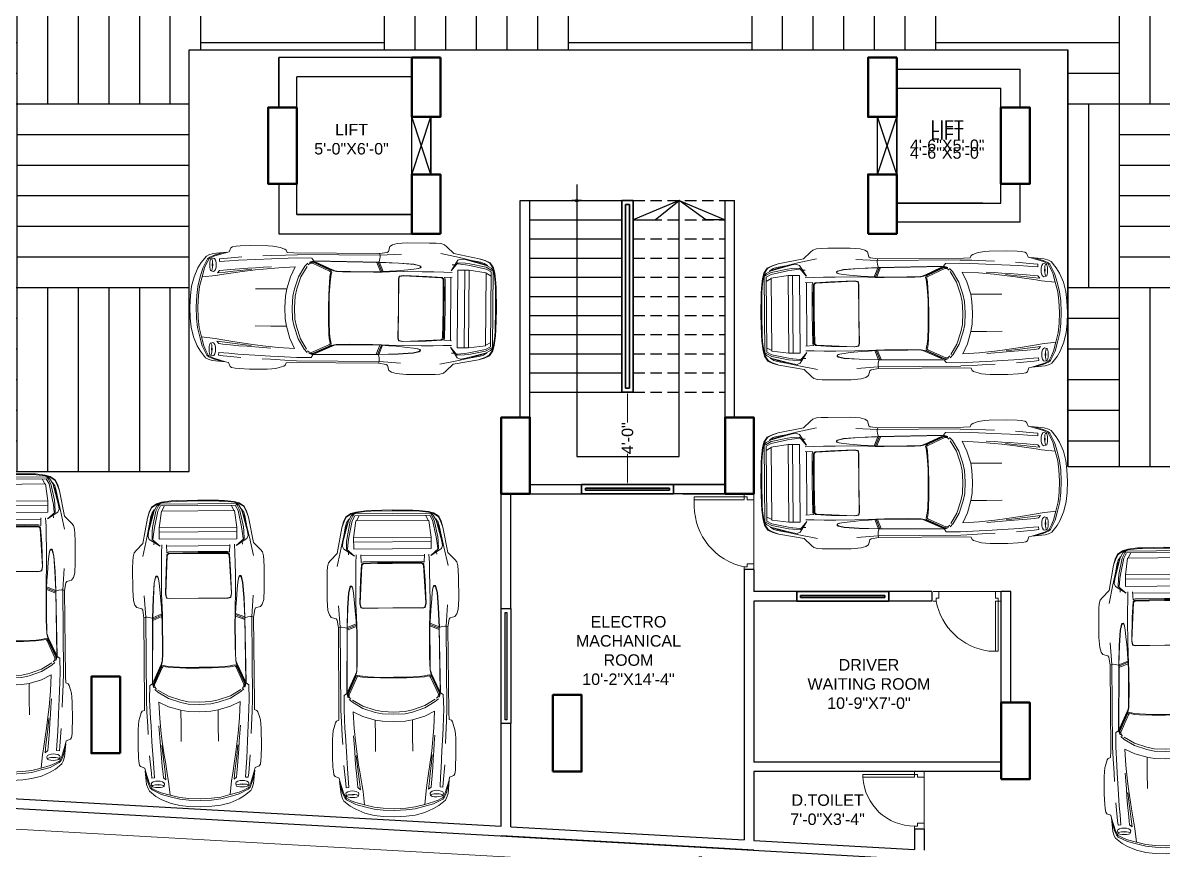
# Model space of a CAD drawing. Header units: inches. Extents: x -3571 to 5466, y -4496 to 5188.
# Drawn here: x 3943 to 4539, y 297 to 729 of the extents above; entities that cross this region are included whole.
import ezdxf

# ---------------------------------------------------------------- set-up
doc = ezdxf.new("R2010")
doc.units = ezdxf.units.IN
doc.header["$MEASUREMENT"] = 0
doc.linetypes.add('DASHED', pattern=[0.75, 0.5, -0.25])
for name, color, linetype, lineweight in [('COLUMN', 1, 'Continuous', 50), ('DOOR', 13, 'Continuous', 20), ('high income', 202, 'Continuous', 5), ('P.Text', 6, 'Continuous', 5), ('wall', 250, 'Continuous', 30), ('WALL (I)', 7, 'Continuous', 30), ('WALL 0.30', 3, 'Continuous', 30), ('WIN', 132, 'Continuous', 9)]:
    doc.layers.add(name, color=color, linetype=linetype, lineweight=lineweight)
doc.styles.add('1-2', font='arial.ttf')
doc.styles.add('a', font='times.ttf', dxfattribs={"height": 1})
doc.styles.add('arial narrow', font='ARIALN.TTF')
doc.styles.add('DIM', font='arial.ttf', dxfattribs={"width": 0.9, "height": 7})
doc.dimstyles.new('STANDARD$0', dxfattribs={"dimscale": 0, "dimtxt": 10, "dimasz": 8, "dimexe": 6, "dimexo": 8, "dimgap": 3, "dimtad": 1, "dimdec": 0, "dimzin": 3, "dimdsep": 46, "dimlunit": 4, "dimtxsty": 'DIM', "dimblk": 'DOTSMALL', "dimcen": 0, "dimclrd": 6, "dimclre": 6, "dimclrt": 256, "dimadec": 0, "dimazin": 0, "dimtfac": 1, "dimtdec": 0, "dimtofl": 0, "dimtmove": 2, "dimatfit": 0, "dimldrblk": 'DOTSMALL', "dimfxl": 1, "dimtolj": 1, "dimtzin": 0, "dimarcsym": 0})

# ---------------------------------------------------------------- blocks, each defined once
blk = doc.blocks.new('*D10')
at = {"layer": 'Defpoints', "color": 0, "ltscale": 2}
for p in [(3568.07, 339.54), (3567.45, 328.66), (5068.62, 254.55)]:
    blk.add_point(p, dxfattribs=at)
at = {"layer": 'wall', "color": 7, "lineweight": 15, "ltscale": 2}
for p, q in [((3568.07, 339.54), (3567.45, 328.66)), ((3568.45, 328.6), (4292.97, 287.57)), ((5067.01, 243.74), (4342.49, 284.77)), ((5068.62, 254.55), (5068.01, 243.68))]:
    blk.add_line(p, q, dxfattribs=at)
at = {"layer": 'wall', "color": 7, "ltscale": 2}
for points in [[(3568.46, 328.77), (3568.44, 328.44), (3567.45, 328.66)], [(5067.02, 243.9), (5067, 243.57), (5068.01, 243.68)]]:
    blk.add_solid(points, dxfattribs=at)
at = {"layer": 'wall', "color": 7, "lineweight": 25, "ltscale": 2, "insert": (4317.73, 286.17), "char_height": 12, "attachment_point": 5, "rotation": 356.75857, "style": '1-2'}
blk.add_mtext('\\A1;125\'-3"', dxfattribs=at)
blk = doc.blocks.new('car-01')
at = {"layer": 'high income', "linetype": 'ByBlock'}
for p, q in [((-22.7, 146.69), (-23.85, 144.26)), ((-23.6, 144.44), (-22.48, 146.53)), ((-20.24, 148.32), (-22.7, 146.69)), ((-22.48, 146.53), (-20.24, 147.98)), ((-22.42, 143.8), (-21.36, 145.35)), ((-21.42, 144.8), (-20.08, 147.24)), ((-21.36, 145.35), (-21, 145.56)), ((-20.53, 144.69), (-19.19, 147.24)), ((-17.72, 149.01), (-20.24, 148.32)), ((-20.24, 147.98), (-17.72, 148.67)), ((-20.08, 147.24), (-19.08, 148.13)), ((-18.3, 147.24), (-19.64, 144.69)), ((-19.19, 147.24), (-18.64, 148.13)), ((-19.08, 148.13), (19.08, 148.13)), ((18.3, 147.24), (-18.3, 147.24)), ((-13, 149.59), (-17.72, 149.01)), ((-17.72, 148.67), (-13.34, 149.22)), ((-16.24, 147.24), (-17.58, 144.8)), ((-13.34, 149.22), (-10.43, 149.34)), ((-10.1, 149.71), (-13, 149.59)), ((-10.43, 149.34), (0, 149.47)), ((-0.02, 149.91), (-10.1, 149.71)), ((10.43, 149.34), (0, 149.47)), ((0.02, 149.91), (10.1, 149.71)), ((10.1, 149.71), (13, 149.59)), ((13.34, 149.22), (10.43, 149.34)), ((13, 149.59), (17.72, 149.01)), ((17.72, 148.67), (13.34, 149.22)), ((16.24, 147.24), (17.58, 144.8)), ((17.72, 149.01), (20.24, 148.32)), ((20.24, 147.98), (17.72, 148.67)), ((18.3, 147.24), (19.64, 144.69)), ((19.19, 147.24), (18.64, 148.13)), ((20.08, 147.24), (19.08, 148.13)), ((20.53, 144.69), (19.19, 147.24)), ((21.42, 144.8), (20.08, 147.24)), ((20.24, 148.32), (22.7, 146.69)), ((22.48, 146.53), (20.24, 147.98)), ((21.36, 145.35), (21, 145.56)), ((22.42, 143.8), (21.36, 145.35)), ((23.6, 144.44), (22.48, 146.53)), ((22.7, 146.69), (23.85, 144.26)), ((-27.04, 128.94), (-24.68, 141.34)), ((-24.68, 141.34), (-23.6, 144.44)), ((-23.85, 144.26), (-24.68, 141.34)), ((-24.19, 134.45), (-21.42, 144.8)), ((-23.79, 137.53), (-22.97, 142.12)), ((-23.26, 138.45), (-22.51, 142.12)), ((-22.97, 142.12), (-22.42, 143.8)), ((-22.51, 142.12), (-21.82, 143.8)), ((-22.19, 136.67), (-20.53, 144.69)), ((-21.82, 143.8), (-21.59, 144.15)), ((-19.64, 144.69), (-21.3, 136.67)), ((-17.84, 144.69), (-18.96, 136.45)), ((17.84, 144.69), (-17.84, 144.69)), ((17.84, 144.69), (18.96, 136.45)), ((19.64, 144.69), (21.3, 136.67)), ((22.19, 136.67), (20.53, 144.69)), ((24.19, 134.45), (21.42, 144.8)), ((21.82, 143.8), (21.59, 144.15)), ((22.51, 142.12), (21.82, 143.8)), ((22.97, 142.12), (22.42, 143.8)), ((23.26, 138.45), (22.51, 142.12)), ((23.79, 137.53), (22.97, 142.12)), ((24.68, 141.34), (23.6, 144.44)), ((23.85, 144.26), (24.68, 141.34)), ((27.04, 128.94), (24.68, 141.34)), ((-25.11, 131.63), (-23.79, 137.53)), ((-24.42, 132.33), (-24.19, 134.45)), ((-23.65, 138.13), (-23.26, 138.45)), ((-22.53, 130.89), (-22.42, 134.56)), ((-22.42, 134.56), (-22.19, 136.67)), ((-21.64, 134.56), (-22.08, 130.89)), ((-21.3, 136.67), (-21.64, 134.56)), ((18.96, 134.33), (-19.07, 134.33)), ((-18.96, 136.45), (-18.96, 130.89)), ((18.96, 136.45), (-18.96, 136.45)), ((18.96, 136.45), (18.96, 130.89)), ((21.3, 136.67), (21.64, 134.56)), ((21.64, 134.56), (22.08, 130.89)), ((22.42, 134.56), (22.19, 136.67)), ((22.53, 130.89), (22.42, 134.56)), ((23.65, 138.13), (23.26, 138.45)), ((25.11, 131.63), (23.79, 137.53)), ((24.42, 132.33), (24.19, 134.45)), ((-30.39, 125.45), (-27.04, 128.94)), ((-27.06, 122.54), (-25.11, 131.63)), ((-23.86, 130.89), (-24.42, 132.33)), ((-18.64, 127.56), (-23.86, 130.89)), ((-22.08, 130.89), (-22.53, 130.89)), ((-22.53, 130.89), (-18.65, 127.56)), ((-21.62, 128.15), (-21.56, 129.46)), ((-18.96, 130.89), (18.96, 130.89)), ((18.64, 127.56), (23.86, 130.89)), ((22.53, 130.89), (18.65, 127.56)), ((21.62, 128.15), (21.56, 129.46)), ((22.08, 130.89), (22.53, 130.89)), ((23.86, 130.89), (24.42, 132.33)), ((27.06, 122.54), (25.11, 131.63)), ((30.39, 125.45), (27.04, 128.94)), ((-31.89, 122.44), (-31.35, 124.33)), ((-31.35, 124.33), (-30.39, 125.45)), ((-18.02, 119.1), (-17.96, 123.99)), ((-17.96, 123.99), (-17.78, 128.15)), ((-15.11, 122.9), (-16.04, 104.35)), ((-15.77, 115.69), (-15.3, 123.28)), ((-15.35, 124.33), (-15.54, 128.14)), ((15.54, 127.56), (-15.44, 127.56)), ((-14.31, 124.71), (-15.35, 124.33)), ((-15.3, 123.28), (-14.92, 123.76)), ((-14.8, 123.38), (-15.11, 122.9)), ((-14.92, 123.76), (-14.31, 124.11)), ((-14.2, 123.73), (-14.8, 123.38)), ((0, 124.79), (-14.31, 124.71)), ((-14.31, 124.11), (-7.45, 124.24)), ((-7.35, 123.81), (-14.2, 123.73)), ((-7.45, 124.24), (0, 124.24)), ((0, 123.81), (-7.35, 123.81)), ((0, 124.79), (14.31, 124.71)), ((7.45, 124.24), (0, 124.24)), ((0, 123.81), (7.35, 123.81)), ((7.35, 123.81), (14.2, 123.73)), ((14.31, 124.11), (7.45, 124.24)), ((14.2, 123.73), (14.8, 123.38)), ((14.31, 124.71), (15.35, 124.33)), ((14.92, 123.76), (14.31, 124.11)), ((14.8, 123.38), (15.11, 122.9)), ((15.3, 123.28), (14.92, 123.76)), ((15.11, 122.9), (16.04, 104.35)), ((15.77, 115.69), (15.3, 123.28)), ((15.35, 124.33), (15.54, 128.14)), ((17.96, 123.99), (17.78, 128.15)), ((18.02, 119.1), (17.96, 123.99)), ((31.35, 124.33), (30.39, 125.45)), ((31.89, 122.44), (31.35, 124.33)), ((-32.13, 116.88), (-32.02, 120.21)), ((-32.02, 120.21), (-31.89, 122.44)), ((-18.09, 113.43), (-18.02, 119.1)), ((18.09, 113.43), (18.02, 119.1)), ((32.02, 120.21), (31.89, 122.44)), ((32.13, 116.88), (32.02, 120.21)), ((-32.13, 106.09), (-32.13, 116.88)), ((-21.01, 112.37), (-21.73, 109.42)), ((-20.9, 112.22), (-21.61, 109.44)), ((-20.67, 112.83), (-21.01, 112.37)), ((-20.56, 112.62), (-20.9, 112.22)), ((-20.21, 112.88), (-20.67, 112.83)), ((-20.19, 112.63), (-20.56, 112.62)), ((-19.9, 112.57), (-20.21, 112.88)), ((-19.9, 112.4), (-20.19, 112.63)), ((-19.56, 111.61), (-19.9, 112.57)), ((-19.56, 111.45), (-19.9, 112.4)), ((-19.24, 109.45), (-19.56, 111.61)), ((-18.1, 104.2), (-18.09, 113.43)), ((-16.15, 104.18), (-15.77, 115.69)), ((16.15, 104.18), (15.77, 115.69)), ((18.1, 104.2), (18.09, 113.43)), ((19.24, 109.45), (19.56, 111.61)), ((19.56, 111.61), (19.9, 112.57)), ((19.56, 111.45), (19.9, 112.4)), ((19.9, 112.57), (20.21, 112.88)), ((19.9, 112.4), (20.19, 112.63)), ((20.19, 112.63), (20.56, 112.62)), ((20.21, 112.88), (20.67, 112.83)), ((20.56, 112.62), (20.9, 112.22)), ((20.67, 112.83), (21.01, 112.37)), ((20.9, 112.22), (21.61, 109.44)), ((21.01, 112.37), (21.73, 109.42)), ((32.13, 106.09), (32.13, 116.88)), ((-31.81, 101.09), (-32.13, 106.09)), ((-21.73, 109.42), (-22.22, 102.09)), ((-21.61, 109.44), (-22.11, 102.09)), ((-19.24, 109.45), (-19.56, 111.45)), ((-18.93, 106.4), (-19.24, 109.45)), ((-18.45, 100.97), (-18.93, 106.4)), ((18.45, 100.97), (18.93, 106.4)), ((18.93, 106.4), (19.24, 109.45)), ((19.24, 109.45), (19.56, 111.45)), ((21.61, 109.44), (22.11, 102.09)), ((21.73, 109.42), (22.22, 102.09)), ((31.81, 101.09), (32.13, 106.09)), ((-31.13, 98.87), (-31.81, 101.09)), ((-25.94, 92.86), (-26.63, 103.31)), ((-22.22, 102.09), (-22.57, 92.41)), ((-22.11, 102.09), (-22.47, 92.41)), ((-18.21, 97.53), (-18.45, 100.97)), ((-17.88, 97.53), (-18.1, 104.2)), ((-15.74, 102.2), (-16.15, 104.18)), ((-16.04, 104.35), (-15.63, 102.35)), ((-14.46, 101.88), (-15.74, 102.2)), ((-15.63, 102.35), (-14.35, 102.02)), ((0.02, 102.06), (-14.46, 101.88)), ((-14.35, 102.02), (-0.02, 102.06)), ((-0.02, 102.06), (14.46, 101.88)), ((14.35, 102.02), (0.02, 102.06)), ((15.63, 102.35), (14.35, 102.02)), ((14.46, 101.88), (15.74, 102.2)), ((16.04, 104.35), (15.63, 102.35)), ((15.74, 102.2), (16.15, 104.18)), ((17.88, 97.53), (18.1, 104.2)), ((18.21, 97.53), (18.45, 100.97)), ((22.11, 102.09), (22.47, 92.41)), ((22.22, 102.09), (22.57, 92.41)), ((25.94, 92.86), (26.63, 103.31)), ((31.13, 98.87), (31.81, 101.09)), ((-30.24, 97.62), (-31.13, 98.87)), ((-27.86, 96.96), (-30.24, 97.62)), ((-27.38, 96.3), (-27.86, 96.96)), ((-26.78, 92.52), (-27.38, 96.3)), ((-17.99, 93.8), (-18.21, 97.53)), ((-17.76, 93.84), (-17.88, 97.53)), ((17.76, 93.84), (17.88, 97.53)), ((17.99, 93.8), (18.21, 97.53)), ((26.78, 92.52), (27.38, 96.3)), ((27.38, 96.3), (27.86, 96.96)), ((27.86, 96.96), (30.24, 97.62)), ((30.24, 97.62), (31.13, 98.87)), ((-26.84, 50.6), (-26.78, 92.52)), ((-25.94, 92.86), (-26.78, 92.52)), ((-25.28, 92.86), (-25.94, 92.86)), ((-25.91, 52.38), (-25.94, 92.86)), ((-24.03, 92.75), (-25.28, 92.86)), ((-22.9, 92.41), (-24.03, 92.75)), ((-22.57, 92.41), (-22.9, 92.41)), ((-22.9, 60.39), (-22.56, 92.41)), ((-22.45, 92.41), (-22.79, 60.88)), ((-22.56, 92.41), (-22.45, 92.41)), ((-18.02, 94.41), (-22.47, 92.61)), ((-17.99, 93.8), (-22.47, 91.95)), ((-22.47, 91.31), (-17.98, 93.12)), ((-17.86, 89.57), (-17.99, 93.8)), ((-17.89, 78.4), (-17.86, 89.57)), ((-17.69, 89.6), (-17.76, 93.84)), ((-17.68, 78.4), (-17.69, 89.6)), ((17.68, 78.4), (17.69, 89.6)), ((17.69, 89.6), (17.76, 93.84)), ((17.86, 89.57), (17.99, 93.8)), ((17.89, 78.4), (17.86, 89.57)), ((22.47, 91.31), (17.98, 93.12)), ((17.99, 93.8), (22.47, 91.95)), ((18.02, 94.41), (22.47, 92.61)), ((22.56, 92.41), (22.45, 92.41)), ((22.45, 92.41), (22.79, 60.88)), ((22.9, 60.39), (22.56, 92.41)), ((22.57, 92.41), (22.9, 92.41)), ((22.9, 92.41), (24.03, 92.75)), ((24.03, 92.75), (25.28, 92.86)), ((25.28, 92.86), (25.94, 92.86)), ((25.91, 52.38), (25.94, 92.86)), ((25.94, 92.86), (26.78, 92.52)), ((26.84, 50.6), (26.78, 92.52)), ((-17.89, 74.57), (-17.89, 78.4)), ((-17.74, 74.57), (-17.68, 78.4)), ((17.74, 74.57), (17.68, 78.4)), ((17.89, 74.57), (17.89, 78.4)), ((-17.98, 71.7), (-17.89, 74.57)), ((-17.88, 71.66), (-17.74, 74.57)), ((17.88, 71.66), (17.74, 74.57)), ((17.98, 71.7), (17.89, 74.57)), ((-22.4, 60.65), (-18.59, 68.93)), ((-18.59, 69.7), (-22.39, 61.42)), ((-18.47, 68.55), (-22.3, 60.17)), ((-21.82, 59.76), (-18.02, 68.09)), ((-18.18, 70.87), (-18.59, 69.7)), ((-18.59, 68.93), (-18.39, 69.49)), ((-18.22, 69.04), (-18.47, 68.55)), ((-18.39, 69.49), (-18.18, 70.1)), ((-17.56, 69.26), (-18.22, 69.04)), ((-17.96, 71.7), (-18.18, 70.87)), ((-18.18, 70.1), (-17.88, 71.66)), ((-18.02, 68.09), (-17.72, 68.6)), ((-17.72, 68.6), (-17.32, 68.79)), ((-16.53, 69.06), (-17.56, 69.26)), ((-17.32, 68.79), (-16.4, 68.53)), ((-15.14, 68.78), (-16.53, 69.06)), ((-16.4, 68.53), (-15.14, 68.33)), ((-12.66, 68.49), (-15.14, 68.78)), ((-15.14, 68.33), (-12.58, 68.15)), ((-12.66, 68.49), (-6.44, 68.16)), ((-12.58, 68.15), (-6.44, 67.89)), ((-6.44, 68.16), (0, 68.2)), ((-6.44, 67.89), (0, 67.86)), ((6.44, 68.16), (0, 68.2)), ((6.44, 67.89), (0, 67.86)), ((12.66, 68.49), (6.44, 68.16)), ((12.58, 68.15), (6.44, 67.89)), ((15.14, 68.33), (12.58, 68.15)), ((12.66, 68.49), (15.14, 68.78)), ((15.14, 68.78), (16.53, 69.06)), ((16.4, 68.53), (15.14, 68.33)), ((17.32, 68.79), (16.4, 68.53)), ((16.53, 69.06), (17.56, 69.26)), ((17.72, 68.6), (17.32, 68.79)), ((17.56, 69.26), (18.22, 69.04)), ((18.02, 68.09), (17.72, 68.6)), ((18.18, 70.1), (17.88, 71.66)), ((17.96, 71.7), (18.18, 70.87)), ((21.82, 59.76), (18.02, 68.09)), ((18.18, 70.87), (18.59, 69.7)), ((18.39, 69.49), (18.18, 70.1)), ((18.22, 69.04), (18.47, 68.55)), ((18.59, 68.93), (18.39, 69.49)), ((18.47, 68.55), (22.3, 60.17)), ((18.59, 69.7), (22.39, 61.42)), ((22.4, 60.65), (18.59, 68.93)), ((-24.36, 52.49), (-24.2, 59.5)), ((-22.91, 60.39), (-24.2, 59.5)), ((-22.99, 60.39), (-22.99, 60.39)), ((-22.25, 58.33), (-22.91, 60.39)), ((-22.68, 59.77), (-22.4, 60.65)), ((-22.3, 60.17), (-22.33, 59.21)), ((-22.33, 59.21), (-22.25, 58.33)), ((-21.74, 58.62), (-21.82, 59.76)), ((-20.24, 56.16), (-21.79, 57.5)), ((-20.96, 57.72), (-21.74, 58.62)), ((-15.14, 54.2), (-20.24, 57.24)), ((-15.14, 53.08), (-20.24, 56.16)), ((15.14, 54.2), (20.24, 57.24)), ((15.14, 53.08), (20.24, 56.16)), ((20.24, 56.16), (21.79, 57.5)), ((20.96, 57.72), (21.74, 58.62)), ((21.74, 58.62), (21.82, 59.76)), ((22.25, 58.33), (22.91, 60.39)), ((22.33, 59.21), (22.25, 58.33)), ((22.3, 60.17), (22.33, 59.21)), ((22.68, 59.77), (22.4, 60.65)), ((22.91, 60.39), (24.2, 59.5)), ((22.99, 60.39), (22.99, 60.39)), ((24.36, 52.49), (24.2, 59.5)), ((-26.95, 47.37), (-26.84, 50.6)), ((-25.89, 52.38), (-25.69, 46.61)), ((-23.97, 43.38), (-24.36, 52.49)), ((-19.47, 43.38), (-19.9, 51.42)), ((-19.9, 51.42), (-15.12, 49.08)), ((-15.14, 54.2), (-15.14, 54.2)), ((-9.13, 52.2), (-15.14, 54.2)), ((-9.13, 51.08), (-15.14, 53.08)), ((-5.56, 51.42), (-9.13, 52.2)), ((-5.56, 50.31), (-9.13, 51.08)), ((0, 51.2), (-5.56, 51.42)), ((0, 50.08), (-5.56, 50.31)), ((0, 51.2), (5.56, 51.42)), ((0, 50.08), (5.56, 50.31)), ((5.56, 51.42), (9.13, 52.2)), ((5.56, 50.31), (9.13, 51.08)), ((9.13, 52.2), (15.14, 54.2)), ((9.13, 51.08), (15.14, 53.08)), ((19.9, 51.42), (15.12, 49.08)), ((15.14, 54.2), (15.14, 54.2)), ((19.47, 43.38), (19.9, 51.42)), ((23.97, 43.38), (24.36, 52.49)), ((25.89, 52.38), (25.69, 46.61)), ((26.95, 47.37), (26.84, 50.6)), ((-29.27, 43.96), (-28.58, 46.16)), ((-28.58, 46.16), (-28.1, 46.94)), ((-28.1, 46.94), (-26.95, 47.37)), ((-25.69, 46.61), (-25.32, 39.74)), ((-15.12, 49.08), (-9.13, 47.3)), ((-9.13, 47.3), (-9.08, 39.71)), ((-9.13, 47.3), (-5.56, 46.73)), ((-5.56, 46.73), (0, 46.51)), ((5.56, 46.73), (0, 46.51)), ((9.13, 47.3), (5.56, 46.73)), ((9.13, 47.3), (9.08, 39.71)), ((15.12, 49.08), (9.13, 47.3)), ((25.69, 46.61), (25.32, 39.74)), ((28.1, 46.94), (26.95, 47.37)), ((28.58, 46.16), (28.1, 46.94)), ((29.27, 43.96), (28.58, 46.16)), ((-30.1, 38.03), (-29.96, 40.37)), ((-29.96, 40.37), (-29.72, 42.38)), ((-29.72, 42.38), (-29.27, 43.96)), ((-25.32, 39.74), (-25.14, 35.59)), ((-23.77, 39.74), (-23.97, 43.38)), ((-23.36, 32.04), (-23.77, 39.74)), ((-19.58, 35.8), (-19.9, 39.71)), ((-18.76, 35.8), (-19.47, 43.38)), ((-9.08, 39.71), (-9.08, 32.04)), ((9.08, 39.71), (9.08, 32.04)), ((18.76, 35.8), (19.47, 43.38)), ((19.58, 35.8), (19.9, 39.71)), ((23.36, 32.04), (23.77, 39.74)), ((23.77, 39.74), (23.97, 43.38)), ((25.32, 39.74), (25.14, 35.59)), ((29.72, 42.38), (29.27, 43.96)), ((29.96, 40.37), (29.72, 42.38)), ((30.1, 38.03), (29.96, 40.37)), ((-30.18, 29.47), (-30.1, 38.03)), ((-19.32, 32.04), (-19.58, 35.8)), ((-18.33, 32.04), (-18.76, 35.8)), ((18.33, 32.04), (18.76, 35.8)), ((19.32, 32.04), (19.58, 35.8)), ((30.18, 29.47), (30.1, 38.03)), ((-29.98, 24.46), (-30.18, 29.47)), ((-22.91, 23.69), (-23.36, 32.04)), ((-19.08, 28.24), (-19.32, 32.04)), ((-18.79, 24.11), (-19.08, 28.24)), ((-18.62, 30.13), (-17.99, 24.71)), ((-17.44, 25.39), (-18.33, 32.04)), ((17.44, 25.39), (18.33, 32.04)), ((18.62, 30.13), (17.99, 24.71)), ((18.79, 24.11), (19.08, 28.24)), ((19.08, 28.24), (19.32, 32.04)), ((22.91, 23.69), (23.36, 32.04)), ((29.98, 24.46), (30.18, 29.47)), ((-29.83, 22.47), (-29.98, 24.46)), ((-29.54, 20.68), (-29.83, 22.47)), ((-24.62, 25.22), (-23.8, 16.46)), ((-22.57, 19.27), (-22.91, 23.69)), ((-18.41, 19.98), (-18.79, 24.11)), ((-17.99, 24.71), (-17.55, 21.02)), ((-16.9, 22.16), (-17.44, 25.39)), ((16.9, 22.16), (17.44, 25.39)), ((17.99, 24.71), (17.55, 21.02)), ((18.41, 19.98), (18.79, 24.11)), ((22.57, 19.27), (22.91, 23.69)), ((24.62, 25.22), (23.8, 16.46)), ((29.54, 20.68), (29.83, 22.47)), ((29.83, 22.47), (29.98, 24.46)), ((-29.01, 19.91), (-29.54, 20.68)), ((-27, 19.1), (-29.01, 19.91)), ((-26.69, 17.69), (-27, 19.1)), ((-26.14, 11.23), (-26.8, 17.69)), ((-24.8, 11.51), (-26.69, 17.69)), ((-22.25, 14.43), (-22.57, 19.27)), ((-18.06, 16.38), (-18.41, 19.98)), ((-17.55, 21.02), (-17.07, 17.21)), ((-17.07, 17.21), (-16.66, 13.4)), ((-15.84, 15.3), (-16.9, 22.16)), ((15.84, 15.3), (16.9, 22.16)), ((17.07, 17.21), (16.66, 13.4)), ((17.55, 21.02), (17.07, 17.21)), ((18.06, 16.38), (18.41, 19.98)), ((22.25, 14.43), (22.57, 19.27)), ((24.8, 11.51), (26.69, 17.69)), ((26.14, 11.23), (26.8, 17.69)), ((26.69, 17.69), (27, 19.1)), ((27, 19.1), (29.01, 19.91)), ((29.01, 19.91), (29.54, 20.68)), ((-25.36, 11.74), (-26.59, 16.16)), ((-25.46, 9.13), (-26.14, 11.23)), ((-24.38, 9.53), (-25.36, 11.74)), ((-23.57, 9.24), (-24.8, 11.51)), ((-23.63, 11.95), (-23.89, 11.4)), ((-23.89, 11.4), (-23.57, 10.34)), ((-23.8, 16.46), (-23.57, 14.29)), ((-22.87, 12.39), (-23.63, 11.95)), ((-23.57, 14.29), (-22.25, 14.43)), ((-21.73, 12.71), (-22.87, 12.39)), ((-20.62, 12.8), (-21.73, 12.71)), ((-19.52, 12.71), (-20.62, 12.8)), ((-18.39, 12.39), (-19.52, 12.71)), ((-17.69, 11.95), (-18.39, 12.39)), ((-17.89, 14.4), (-18.06, 16.38)), ((-16.66, 13.4), (-17.89, 14.4)), ((-17.39, 11.4), (-17.69, 11.95)), ((-17.64, 10.34), (-17.39, 11.4)), ((-15.4, 12.55), (-15.84, 15.3)), ((-14.69, 5.9), (-15.4, 12.55)), ((14.69, 5.9), (15.4, 12.55)), ((15.4, 12.55), (15.84, 15.3)), ((16.66, 13.4), (17.89, 14.4)), ((17.39, 11.4), (17.69, 11.95)), ((17.64, 10.34), (17.39, 11.4)), ((17.69, 11.95), (18.39, 12.39)), ((17.89, 14.4), (18.06, 16.38)), ((18.39, 12.39), (19.52, 12.71)), ((19.52, 12.71), (20.62, 12.8)), ((20.62, 12.8), (21.73, 12.71)), ((21.73, 12.71), (22.87, 12.39)), ((23.57, 14.29), (22.25, 14.43)), ((22.87, 12.39), (23.63, 11.95)), ((23.8, 16.46), (23.57, 14.29)), ((23.57, 9.24), (24.8, 11.51)), ((23.89, 11.4), (23.57, 10.34)), ((23.63, 11.95), (23.89, 11.4)), ((24.38, 9.53), (25.36, 11.74)), ((25.36, 11.74), (26.59, 16.16)), ((25.46, 9.13), (26.14, 11.23)), ((-24.8, 7.9), (-25.46, 9.13)), ((-21.68, 5.35), (-24.8, 7.9)), ((-23.52, 8.48), (-24.38, 9.53)), ((-23.34, 10.63), (-23.57, 10.34)), ((-23.57, 10.34), (-23.34, 10.06)), ((-21.27, 8.01), (-23.57, 9.24)), ((-18.97, 6.21), (-23.52, 8.48)), ((-22.7, 10.86), (-23.34, 10.63)), ((-23.34, 10.06), (-22.7, 9.83)), ((-21.84, 11), (-22.7, 10.86)), ((-22.7, 9.83), (-21.71, 9.67)), ((-20.58, 11.08), (-21.84, 11)), ((-21.84, 11), (-20.58, 10.83)), ((-21.71, 9.67), (-20.58, 9.62)), ((-19.04, 7.11), (-21.27, 8.01)), ((-19.41, 11.02), (-20.58, 11.08)), ((-20.58, 10.83), (-19.41, 11.02)), ((-20.58, 9.62), (-19.42, 9.67)), ((-18.52, 10.86), (-19.42, 11.02)), ((-19.42, 9.67), (-18.45, 9.83)), ((-14.69, 5.9), (-19.04, 7.11)), ((-14.69, 5.01), (-18.97, 6.21)), ((-17.86, 10.63), (-18.52, 10.86)), ((-18.45, 9.83), (-17.82, 10.06)), ((-17.64, 10.34), (-17.86, 10.63)), ((-17.82, 10.06), (-17.64, 10.34)), ((-10.02, 4.73), (-14.69, 5.9)), ((10.02, 4.73), (14.69, 5.9)), ((14.69, 5.9), (19.04, 7.11)), ((14.69, 5.01), (18.97, 6.21)), ((17.64, 10.34), (17.86, 10.63)), ((17.82, 10.06), (17.64, 10.34)), ((18.45, 9.83), (17.82, 10.06)), ((17.86, 10.63), (18.52, 10.86)), ((19.42, 9.67), (18.45, 9.83)), ((18.52, 10.86), (19.42, 11.02)), ((18.97, 6.21), (23.52, 8.48)), ((19.04, 7.11), (21.27, 8.01)), ((19.41, 11.02), (20.58, 11.08)), ((20.58, 10.83), (19.41, 11.02)), ((20.58, 9.62), (19.42, 9.67)), ((20.58, 11.08), (21.84, 11)), ((21.84, 11), (20.58, 10.83)), ((21.71, 9.67), (20.58, 9.62)), ((21.27, 8.01), (23.57, 9.24)), ((21.68, 5.35), (24.8, 7.9)), ((22.7, 9.83), (21.71, 9.67)), ((21.84, 11), (22.7, 10.86)), ((22.7, 10.86), (23.34, 10.63)), ((23.34, 10.06), (22.7, 9.83)), ((23.34, 10.63), (23.57, 10.34)), ((23.57, 10.34), (23.34, 10.06)), ((23.52, 8.48), (24.38, 9.53)), ((24.8, 7.9), (25.46, 9.13)), ((-19.02, 3.84), (-21.68, 5.35)), ((-14.67, 1.95), (-19.02, 3.84)), ((-10.02, 3.84), (-14.69, 5.01)), ((-10.02, 0.78), (-14.67, 1.95)), ((-5.58, 4.23), (-10.02, 4.73)), ((-5.58, 3.33), (-10.02, 3.84)), ((-5.56, 0.28), (-10.02, 0.78)), ((0, 3.95), (-5.58, 4.23)), ((0, 3.06), (-5.58, 3.33)), ((0, 0), (-5.56, 0.28)), ((0, 3.95), (5.58, 4.23)), ((0, 3.06), (5.58, 3.33)), ((0, 0), (5.56, 0.28)), ((5.56, 0.28), (10.02, 0.78)), ((5.58, 4.23), (10.02, 4.73)), ((5.58, 3.33), (10.02, 3.84)), ((10.02, 3.84), (14.69, 5.01)), ((10.02, 0.78), (14.67, 1.95)), ((14.67, 1.95), (19.02, 3.84)), ((19.02, 3.84), (21.68, 5.35))]:
    blk.add_line(p, q, dxfattribs=at)
blk = doc.blocks.new('d 36')
at = {"layer": 'DOOR'}
for p, q in [((114513.84, 20341.86), (114508.84, 20341.86)), ((114512.34, 20315.79), (114512.34, 20341.86)), ((114513.84, 20315.79), (114513.84, 20341.86)), ((114479.84, 20315.79), (114481.34, 20315.79)), ((114512.34, 20315.79), (114513.84, 20315.79)), ((114515.34, 20315.79), (114513.84, 20315.79)), ((114479.84, 20310.79), (114482.84, 20310.79)), ((114481.34, 20314.29), (114482.84, 20314.29)), ((114482.84, 20310.79), (114512.34, 20310.79)), ((114513.84, 20314.29), (114512.34, 20314.29)), ((114515.34, 20310.79), (114512.34, 20310.79))]:
    blk.add_line(p, q, dxfattribs=at)
for points in [[(114481.34, 20314.29), (114481.34, 20315.79)], [(114513.84, 20314.29), (114513.84, 20315.79)], [(114482.84, 20310.79), (114482.84, 20314.29)], [(114512.34, 20310.79), (114512.34, 20314.29)]]:
    blk.add_lwpolyline(points, dxfattribs=at)
blk.add_arc((114513.35, 20309.56), 32.61, 97.94778, 168.98864, dxfattribs=at)
blk = doc.blocks.new('D2')
at = {"layer": 'DOOR', "linetype": 'ByBlock'}
for p, q in [((-5, 0), (-5, -1.5)), ((0, 0), (0, -3)), ((-3.5, -1.5), (-3.5, -3)), ((-31.96, -27), (-31.96, -28.5)), ((-5, -27), (-31.96, -27)), ((-5, -28.5), (-31.96, -28.5)), ((-5, -27), (-5, -28.5)), ((-5, -30), (-5, -28.5)), ((-3.5, -28.5), (-3.5, -27)), ((0, -30), (0, -27))]:
    blk.add_line(p, q, dxfattribs=at)
for points in [[(-3.5, -1.5), (-5, -1.5)], [(0, -3), (-3.5, -3)], [(-3.5, -28.5), (-5, -28.5)], [(0, -27), (-3.5, -27)]]:
    blk.add_lwpolyline(points, dxfattribs=at)
blk.add_arc((-5, -28.5), 27, 90, 176.81526, dxfattribs=at)
blk = doc.blocks.new('DOOOO')
at = {"layer": 'DOOR'}
blk.add_line((103921.78, 4820.01), (103945.78, 4820.01), dxfattribs=at)
at = {"layer": 'DOOR', "rotation": 270}
blk.add_blockref('D2', (103948.78, 4820.01), dxfattribs=at)
blk = doc.blocks.new('*D26')
at = {"layer": 'Defpoints', "color": 0, "ltscale": 2}
for p in [(4258.88, 535.89), (4258.88, 487.68), (4258.88, 487.68)]:
    blk.add_point(p, dxfattribs=at)
at = {"layer": 'wall', "color": 7, "lineweight": 15, "ltscale": 2}
for p, q in [((4258.88, 535.89), (4258.88, 535.89)), ((4258.88, 534.89), (4258.88, 519.97)), ((4258.88, 488.68), (4258.88, 503.6)), ((4258.88, 487.68), (4258.88, 487.68))]:
    blk.add_line(p, q, dxfattribs=at)
at = {"layer": 'wall', "color": 7, "ltscale": 2}
for points in [[(4258.71, 534.89), (4259.04, 534.89), (4258.88, 535.89)], [(4258.71, 488.68), (4259.04, 488.68), (4258.88, 487.68)]]:
    blk.add_solid(points, dxfattribs=at)
at = {"layer": 'wall', "color": 7, "lineweight": 25, "ltscale": 2, "insert": (4258.88, 511.78), "char_height": 6, "attachment_point": 5, "rotation": 90, "style": '1-2'}
blk.add_mtext('\\A1;4\'-0"', dxfattribs=at)
blk = doc.blocks.new('d40')
at = {"layer": 'DOOR'}
for p, q in [((66129.59, 28438.54), (66124.59, 28438.54)), ((66128.09, 28412.47), (66128.09, 28438.54)), ((66129.59, 28412.47), (66129.59, 28438.54)), ((66091.59, 28412.47), (66093.09, 28412.47)), ((66093.09, 28410.97), (66094.59, 28410.97)), ((66128.09, 28412.47), (66129.59, 28412.47)), ((66129.59, 28410.97), (66128.09, 28410.97)), ((66131.09, 28412.47), (66129.59, 28412.47)), ((66091.59, 28407.47), (66094.59, 28407.47)), ((66131.09, 28407.47), (66128.09, 28407.47))]:
    blk.add_line(p, q, dxfattribs=at)
for points in [[(66093.09, 28410.97), (66093.09, 28412.47)], [(66094.59, 28407.47), (66094.59, 28410.97)], [(66128.09, 28407.47), (66128.09, 28410.97)], [(66129.59, 28410.97), (66129.59, 28412.47)]]:
    blk.add_lwpolyline(points, dxfattribs=at)
blk.add_arc((66124.92, 28406.07), 32.47, 90.58736, 168.63094, dxfattribs=at)

msp = doc.modelspace()

# ---------------------------------------------------------------- hatches: boundary and pattern name
h = msp.add_hatch()
h.set_pattern_fill('AR-PARQ1', color=21, scale=8, style=0)
h.set_pattern_definition([(90, (3747.89, 494.39), (-96, 96), [96, -96]), (90, (3763.89, 494.39), (-96, 96), [96, -96]), (90, (3779.89, 494.39), (-96, 96), [96, -96]), (90, (3795.89, 494.39), (-96, 96), [96, -96]), (90, (3811.89, 494.39), (-96, 96), [96, -96]), (90, (3827.89, 494.39), (-96, 96), [96, -96]), (90, (3843.89, 494.39), (-96, 96), [96, -96]), (0, (3747.89, 590.39), (96, -96), [96, -96]), (0, (3747.89, 606.39), (96, -96), [96, -96]), (0, (3747.89, 622.39), (96, -96), [96, -96]), (0, (3747.89, 638.39), (96, -96), [96, -96]), (0, (3747.89, 654.39), (96, -96), [96, -96]), (0, (3747.89, 670.39), (96, -96), [96, -96]), (0, (3747.89, 686.39), (96, -96), [96, -96])])
h.paths.add_polyline_path([(4021.36352, 1964.96984), (4070.48421, 1964.96984), (4070.48421, 2066.96984), (4444.4341, 2066.96984), (4444.4341, 1976.9936), (4444.4341, 1964.43463), (4495.68859, 1964.43463), (4495.68859, 1788.31198), (4583.79613, 1788.31198), (4583.79613, 1995.22264), (4567.48345, 1995.22264), (4567.48345, 2031.22264), (4582.48345, 2031.22264), (4582.48345, 2010.02774), (4743.71878, 2010.02774), (4743.71878, 2016.73811), (4768.71878, 2016.73811), (4768.71878, 2149.17803), (3747.88965, 2149.17803), (3747.88965, 2016.72264), (3772.79459, 2016.72264), (3772.79459, 2001.72264), (3747.88965, 2001.71196), (3747.88965, 1707.3313), (3842.96394, 1707.33078), (3868.05239, 1692.17138), (3885.6266, 1675.96365), (3900.92081, 1655.34538), (3909.58784, 1638.21853), (3916.80922, 1615.26872), (3916.80922, 1152.78456), (3904.98839, 1114.46966), (3890.46382, 1093.16895), (3859.02412, 1068.12381), (3820.24712, 1055.91747), (3808.84704, 1055.13696), (3808.84704, 933.09185), (3820.552, 924.31534), (3826.57371, 917.74035), (3834.02777, 905.86153), (3837.51166, 896.99753), (3837.51166, 866.10184), (3768.90263, 494.39467), (4029.79988, 494.39467), (4029.79988, 714.56976), (4488.95819, 714.56976), (4488.95819, 497.05815), (4758.1998, 497.05815), (4758.1998, 830.62652), (3985.10326, 830.62652), (3985.10326, 935.08756), (4063.62238, 935.08756), (4063.62238, 1278.27228), (4080.51771, 1287.26881), (4080.51771, 1381.93125), (4479.26518, 1381.93125), (4479.26518, 1294.35898), (4523.01592, 1257.39713), (4523.01592, 1035.13761), (4617.44788, 1035.13761), (4617.44788, 1311.07232), (4744.8324, 1311.07232), (4744.8324, 1511.53656), (4085.63261, 1511.53656), (4080.51771, 1511.53656), (4080.51771, 1632.072), (4071.98421, 1692.33296), (4071.98421, 1722.33296), (4071.98421, 1802.25962), (4021.36352, 1802.25962)])

# ---------------------------------------------------------------- linework, layer by layer
at = {"color": 0, "lineweight": 25, "ltscale": 2}
for p, q in [((4029.79988, 494.39467), (4029.79988, 714.27788)), ((4030.39026, 714.56976), (4488.95819, 714.56976)), ((4488.95819, 497.05815), (4488.95819, 714.56976)), ((4202.8762, 522.67818), (4202.8762, 635.88818)), ((4202.8762, 635.88818), (4255.8762, 635.88818)), ((4207.8762, 522.67818), (4207.8762, 635.88818)), ((4207.8762, 635.88818), (4255.8762, 635.88818)), ((4234.8762, 635.88818), (4229.8762, 635.88818)), ((4309.8762, 522.67818), (4309.8762, 635.9325)), ((4309.8762, 635.9325), (4314.8762, 635.9325)), ((4314.8762, 522.67818), (4314.8762, 635.9325)), ((4207.8762, 625.88818), (4255.8762, 625.88818)), ((4207.8762, 625.88818), (4255.8762, 625.88818)), ((4207.8762, 615.88818), (4255.8762, 615.88818)), ((4207.8762, 615.88818), (4255.8762, 615.88818)), ((4207.8762, 605.88818), (4255.8762, 605.88818)), ((4207.8762, 605.88818), (4255.8762, 605.88818)), ((4207.8762, 595.88818), (4255.8762, 595.88818)), ((4207.8762, 595.88818), (4255.8762, 595.88818)), ((4207.8762, 585.88818), (4255.8762, 585.88818)), ((4207.8762, 575.88818), (4255.8762, 575.88818)), ((4207.8762, 575.88818), (4255.8762, 575.88818)), ((4207.8762, 565.88818), (4255.8762, 565.88818)), ((4207.8762, 565.88818), (4255.8762, 565.88818)), ((4207.8762, 555.88818), (4255.8762, 555.88818)), ((4207.8762, 555.88818), (4255.8762, 555.88818)), ((4207.8762, 545.88818), (4255.8762, 545.88818)), ((4207.8762, 545.88818), (4255.8762, 545.88818)), ((4207.8762, 535.88818), (4255.8762, 535.88818)), ((4207.8762, 535.88818), (4255.8762, 535.88818)), ((4488.95819, 497.05815), (4758.1998, 497.05815)), ((4207.8762, 487.67818), (4234.8762, 487.67818)), ((4207.8762, 487.67818), (4234.8762, 487.67818)), ((4234.87631, 482.67818), (4234.8763, 487.67818)), ((4282.8761, 482.67818), (4282.87611, 487.67818)), ((4282.8762, 487.67818), (4309.8762, 487.67818)), ((4282.8762, 487.67818), (4309.8762, 487.67818)), ((4309.8762, 487.67818), (4282.8762, 487.67818)), ((4192.8762, 422.78467), (4192.8762, 482.67818)), ((4197.8762, 422.78467), (4197.8762, 482.67818)), ((4207.8762, 482.67818), (4229.87632, 482.67818)), ((4207.8762, 482.67818), (4234.8762, 482.67818)), ((4309.8762, 482.67818), (4282.8762, 482.67818)), ((4287.87609, 482.67818), (4309.8762, 482.67818)), ((4287.87609, 482.67818), (4309.8762, 482.67818)), ((4319.8762, 443.17818), (4319.8762, 301.96613)), ((4324.8762, 443.17818), (4319.8762, 443.17818)), ((4324.8762, 443.17818), (4324.8762, 431.69387)), ((4347.3762, 431.69387), (4324.8762, 431.69387)), ((4417.8762, 431.69387), (4395.3762, 431.69387)), ((4417.8762, 431.69387), (4417.8762, 426.69387)), ((4454.14008, 373.69387), (4454.14008, 431.69387)), ((4459.14008, 431.69387), (4454.14008, 431.69387)), ((4459.14008, 373.69387), (4459.14008, 431.69387)), ((4324.8762, 426.69387), (4324.8762, 342.69387)), ((4347.3762, 426.69387), (4324.8762, 426.69387)), ((4417.8762, 426.69387), (4395.3762, 426.69387)), ((4192.8762, 309.15865), (4192.8762, 362.78467)), ((4197.8762, 308.87548), (4197.8762, 362.78467)), ((4454.14008, 342.69387), (4324.8762, 342.69387)), ((4324.8762, 337.69387), (4324.8762, 301.68296)), ((4454.14008, 337.69387), (4324.8762, 337.69387)), ((4192.8762, 304.15001), (4192.8762, 304.15063)), ((4324.8762, 296.69096), (4192.8762, 304.15001)), ((4408.8762, 307.69387), (4408.8762, 296.92571)), ((4413.8762, 307.69387), (4408.8762, 307.69387)), ((4413.8762, 307.69387), (4413.8762, 296.64254))]:
    msp.add_line(p, q, dxfattribs=at)
at = {"color": 1, "lineweight": 25, "ltscale": 2}
for p, q in [((4255.8762, 535.88818), (4255.8762, 635.88818)), ((4255.8762, 635.88818), (4255.8762, 535.88818)), ((4261.8762, 535.88818), (4261.8762, 635.88818)), ((4261.8762, 635.88818), (4261.8762, 535.88818))]:
    msp.add_line(p, q, dxfattribs=at)
at = {"color": 0, "linetype": 'DASHED', "ltscale": 12}
for p, q in [((4261.8762, 635.88818), (4309.8762, 635.88818)), ((4261.8762, 625.88818), (4309.8762, 625.88818)), ((4261.8762, 615.88818), (4309.8762, 615.88818)), ((4261.8762, 605.88818), (4309.8762, 605.88818)), ((4261.8762, 595.88818), (4309.8762, 595.88818)), ((4261.8762, 585.88818), (4309.8762, 585.88818)), ((4261.8762, 575.88818), (4309.8762, 575.88818)), ((4261.8762, 565.88818), (4309.8762, 565.88818)), ((4261.8762, 555.88818), (4309.8762, 555.88818)), ((4261.8762, 545.88818), (4309.8762, 545.88818)), ((4261.8762, 535.88818), (4309.8762, 535.88818))]:
    msp.add_line(p, q, dxfattribs=at)
msp.add_line((3768.90263, 494.39467), (4029.79988, 494.39467))
for points in [[(3704.01097, 2941.48792), (3700.97, 2918.12192), (3466.59919, 1292.37863), (3747.09485, 1257.19921), (3710.52841, 1100.18131), (3637.73461, 773.10204), (3587.69138, 438.00118), (3568.06792, 339.5354), (5068.62331, 254.55296), (5047.68796, 464.75662), (5012.61309, 798.72782), (4975.46796, 1095.66578), (5004.38467, 1096.39015), (5001.94859, 1120.57621), (4985.21645, 1267.89245), (4967.14398, 1408.43408), (5104.90179, 1436.10913), (5092.0468, 1671.08), (5056.24432, 2371.51259), (5050.35277, 2514.8267), (5038.01225, 2785.57105), (4249.54795, 2787.65786), (3942.61132, 3101.14631), (3728.78328, 3131.83172)], [(3502.32422, 1287.89865), (3747.09478, 1257.19983), (3710.52835, 1100.18193), (3637.73455, 773.10267), (3587.69132, 438.00181), (3568.06786, 339.53602), (5068.62324, 254.55359), (5047.6879, 464.75725), (5012.61303, 798.72845), (4975.4679, 1095.66641), (5004.38461, 1096.39078), (5001.94853, 1120.57683), (4985.21639, 1267.89307), (4967.14392, 1408.4347), (5104.90173, 1436.10976), (5092.04674, 1671.08062), (5056.24426, 2371.51322), (5050.35271, 2514.82732), (5038.01218, 2785.57168), (4249.54789, 2787.65849), (3942.61126, 3101.14694), (3728.78322, 3131.83235)], [(3768.90263, 494.39467), (4029.79988, 494.39467), (4029.79988, 714.56976), (4488.95819, 714.56976), (4488.95819, 497.05815), (4758.1998, 497.05815), (4758.1998, 830.62652), (3985.10326, 830.62652), (3985.10326, 935.08756), (4063.62238, 935.08756), (4063.62238, 1278.27228), (4080.51771, 1287.26881), (4080.51771, 1381.93125), (4479.26518, 1381.93125), (4479.26518, 1294.35898), (4523.01592, 1257.39713), (4523.01592, 1035.13761), (4617.44788, 1035.13761), (4617.44788, 1311.07232), (4744.8324, 1311.07232), (4744.8324, 1511.53656)], [(3768.90263, 494.39467), (4029.79988, 494.39467), (4029.79988, 714.56976), (4488.95819, 714.56976), (4488.95819, 497.05815), (4758.1998, 497.05815), (4758.1998, 830.62652), (3985.10326, 830.62652), (3985.10326, 935.08756), (4063.62238, 935.08756), (4063.62238, 1278.27228), (4080.51771, 1287.26881), (4080.51771, 1381.93125), (4479.26518, 1381.93125), (4479.26518, 1294.35898), (4523.01592, 1257.39713), (4523.01592, 1035.13761), (4617.44788, 1035.13761), (4617.44788, 1311.07232), (4744.8324, 1311.07232), (4744.8324, 1511.53656)], [(3727.40566, 335.5201), (4192.8762, 309.15865)], [(4197.8762, 308.87548), (4319.8762, 301.96613)], [(4324.8762, 301.68296), (4408.8762, 296.92571)]]:
    msp.add_lwpolyline(points)
at = {"color": 1, "lineweight": 25, "ltscale": 2}
for points in [[(4255.8762, 535.88818), (4261.8762, 535.88818), (4261.8762, 635.88818), (4255.8762, 635.88818)], [(4255.8762, 635.88818), (4261.8762, 635.88818), (4261.8762, 535.88818), (4255.8762, 535.88818)], [(4257.8762, 537.88818), (4259.8762, 537.88818), (4259.8762, 633.88818), (4257.8762, 633.88818)], [(4257.8762, 633.88818), (4259.8762, 633.88818), (4259.8762, 537.88818), (4257.8762, 537.88818)]]:
    msp.add_lwpolyline(points, close=True, dxfattribs=at)
at = {"color": 0, "lineweight": 25, "ltscale": 2}
msp.add_circle((4232.3762, 635.88818), 0.65487, dxfattribs=at)
at = {"layer": 'COLUMN'}
for points in [[(4161.15126, 710.56976), (4146.15126, 710.56976), (4146.15126, 679.56976), (4161.15126, 679.56976)], [(4161.15126, 710.56976), (4146.15126, 710.56976), (4146.15126, 679.56976), (4161.15126, 679.56976)], [(4399.57438, 710.56976), (4384.57438, 710.56976), (4384.57438, 679.56976), (4399.57438, 679.56976)], [(4399.57438, 710.56976), (4384.57438, 710.56976), (4384.57438, 679.56976), (4399.57438, 679.56976)], [(4399.57438, 710.56976), (4384.57438, 710.56976), (4384.57438, 679.56976), (4399.57438, 679.56976)], [(4399.57438, 710.56976), (4384.57438, 710.56976), (4384.57438, 679.56976), (4399.57438, 679.56976)], [(4086.15126, 684.56976), (4071.15126, 684.56976), (4071.15126, 644.56976), (4086.15126, 644.56976)], [(4086.15126, 684.56976), (4071.15126, 684.56976), (4071.15126, 644.56976), (4086.15126, 644.56976)], [(4454.07438, 684.56976), (4469.07438, 684.56976), (4469.07438, 644.56976), (4454.07438, 644.56976)], [(4454.07438, 684.56976), (4469.07438, 684.56976), (4469.07438, 644.56976), (4454.07438, 644.56976)], [(4161.15126, 618.56976), (4146.15126, 618.56976), (4146.15126, 649.56976), (4161.15126, 649.56976)], [(4161.15126, 618.56976), (4146.15126, 618.56976), (4146.15126, 649.56976), (4161.15126, 649.56976)], [(4384.57438, 618.56976), (4399.57438, 618.56976), (4399.57438, 649.56976), (4384.57438, 649.56976)], [(4384.57438, 618.56976), (4399.57438, 618.56976), (4399.57438, 649.56976), (4384.57438, 649.56976)], [(4207.8762, 482.67818), (4192.8762, 482.67818), (4192.8762, 522.67818), (4207.8762, 522.67818)], [(4309.8762, 482.67818), (4324.8762, 482.67818), (4324.8762, 522.67818), (4309.8762, 522.67818)], [(3993.72536, 347.272), (3978.72536, 347.272), (3978.72536, 387.272), (3993.72536, 387.272)], [(4219.87618, 337.69386), (4234.87618, 337.69386), (4234.87618, 377.69386), (4219.87618, 377.69386)], [(4454.14008, 333.69387), (4469.14008, 333.69387), (4469.14008, 373.69387), (4454.14008, 373.69387)]]:
    msp.add_lwpolyline(points, close=True, dxfattribs=at)
at = {"layer": 'DOOR'}
msp.add_line((4324.8762, 479.67818), (4324.8762, 446.17818), dxfattribs=at)
at = {"layer": 'P.Text', "lineweight": 30, "ltscale": 15}
for p, q in [((4146.15126, 710.56976), (4076.70138, 710.56976)), ((4076.70138, 684.56976), (4076.70138, 710.56976)), ((4146.15126, 710.56976), (4076.70138, 710.56976)), ((4076.70138, 710.56976), (4076.70138, 684.56976)), ((4146.15126, 710.56976), (4076.70138, 710.56976)), ((4076.70138, 684.56976), (4076.70138, 710.56976)), ((4146.15126, 710.56976), (4076.70138, 710.56976)), ((4076.70138, 710.56976), (4076.70138, 684.56976)), ((4146.15126, 710.56976), (4109.15126, 710.56976)), ((4146.15126, 710.56976), (4109.15126, 710.56976)), ((4399.57438, 704.56606), (4463.52426, 704.56606)), ((4399.57438, 704.56606), (4464.07317, 704.56606)), ((4399.57438, 704.56606), (4463.52426, 704.56606)), ((4399.57438, 704.56606), (4464.07317, 704.56606)), ((4464.07317, 684.56976), (4464.07317, 704.56606)), ((4464.07317, 684.56976), (4464.07317, 704.56606)), ((4146.15126, 700.56976), (4086.15126, 700.56976)), ((4086.15126, 684.56976), (4086.15126, 700.56976)), ((4146.15126, 700.56976), (4086.15126, 700.56976)), ((4086.15126, 684.56976), (4086.15126, 700.56976)), ((4399.57438, 694.56606), (4454.07438, 694.56606)), ((4399.57438, 694.56606), (4454.07438, 694.56606)), ((4399.57438, 694.56606), (4454.07438, 694.56606)), ((4399.57438, 694.56606), (4454.07438, 694.56606)), ((4454.07438, 684.56976), (4454.07438, 694.56606)), ((4454.07438, 684.56976), (4454.07438, 694.56606)), ((4399.57438, 650.56606), (4399.57438, 650.57345)), ((4399.57438, 650.56606), (4399.57438, 650.57345)), ((4076.70138, 644.56976), (4076.70138, 618.56976)), ((4076.70138, 644.56976), (4076.70138, 618.56976)), ((4086.15126, 628.56976), (4086.15126, 644.56976)), ((4086.15126, 628.56976), (4086.15126, 644.56976)), ((4399.57438, 646.56606), (4399.57438, 646.57345)), ((4399.57438, 646.56606), (4399.57438, 646.57345)), ((4454.07438, 634.57714), (4454.07438, 644.56976)), ((4454.07438, 634.57714), (4454.07438, 644.56976)), ((4464.07317, 624.62634), (4464.07317, 644.56976)), ((4464.07317, 624.62634), (4464.07317, 644.56976)), ((4444.57438, 634.57714), (4399.57438, 634.57714)), ((4399.57438, 634.57714), (4454.07317, 634.57714)), ((4444.57438, 634.57714), (4399.57438, 634.57714)), ((4399.57438, 634.57714), (4454.07438, 634.57714)), ((4444.57438, 634.57714), (4399.57438, 634.57714)), ((4399.57438, 634.57714), (4454.07317, 634.57714)), ((4444.57438, 634.57714), (4399.57438, 634.57714)), ((4399.57438, 634.57714), (4454.07438, 634.57714)), ((4086.15126, 628.56976), (4146.15126, 628.56976)), ((4146.15126, 628.56976), (4086.15126, 628.56976)), ((4086.15126, 628.56976), (4146.15126, 628.56976)), ((4146.15126, 628.56976), (4086.15126, 628.56976)), ((4464.07317, 624.62645), (4399.57438, 624.61358)), ((4464.07317, 624.62645), (4399.57438, 624.61358)), ((4076.70138, 618.56976), (4146.15126, 618.56976)), ((4076.70138, 618.56976), (4146.15126, 618.56976))]:
    msp.add_line(p, q, dxfattribs=at)
at = {"layer": 'wall', "color": 5, "ltscale": 85}
for p, q in [((4146.15126, 649.56976), (4146.15126, 679.56976)), ((4146.15126, 649.56976), (4156.15126, 679.56976)), ((4156.15126, 649.56976), (4146.15126, 679.56976)), ((4146.15126, 649.56976), (4146.15126, 679.56976)), ((4146.15126, 649.56976), (4156.15126, 679.56976)), ((4156.15126, 649.56976), (4146.15126, 679.56976)), ((4156.15126, 649.56976), (4156.15126, 679.56976)), ((4156.15126, 649.56976), (4156.15126, 679.56976)), ((4389.57438, 649.56976), (4389.57438, 679.56976)), ((4389.57438, 649.56976), (4399.57438, 679.56976)), ((4399.57438, 649.56976), (4389.57438, 679.56976)), ((4389.57438, 649.56976), (4389.57438, 679.56976)), ((4389.57438, 649.56976), (4399.57438, 679.56976)), ((4399.57438, 649.56976), (4389.57438, 679.56976)), ((4389.57438, 649.56976), (4389.57438, 679.56976)), ((4389.57438, 649.56976), (4399.57438, 679.56976)), ((4399.57438, 649.56976), (4389.57438, 679.56976)), ((4389.57438, 649.56976), (4389.57438, 679.56976)), ((4389.57438, 649.56976), (4399.57438, 679.56976)), ((4399.57438, 649.56976), (4389.57438, 679.56976)), ((4399.57438, 649.56976), (4399.57438, 679.56976)), ((4399.57438, 649.56976), (4399.57438, 679.56976)), ((4399.57438, 649.56976), (4399.57438, 679.56976)), ((4399.57438, 649.56976), (4399.57438, 679.56976))]:
    msp.add_line(p, q, dxfattribs=at)
for points in [[(4146.15126, 679.56976), (4156.15126, 679.56976), (4156.15126, 649.56976), (4146.15126, 649.56976)], [(4146.15126, 679.56976), (4156.15126, 679.56976), (4156.15126, 649.56976), (4146.15126, 649.56976)], [(4389.57438, 679.56976), (4399.57438, 679.56976), (4399.57438, 649.56976), (4389.57438, 649.56976)], [(4389.57438, 679.56976), (4399.57438, 679.56976), (4399.57438, 649.56976), (4389.57438, 649.56976)], [(4389.57438, 679.56976), (4399.57438, 679.56976), (4399.57438, 649.56976), (4389.57438, 649.56976)], [(4389.57438, 679.56976), (4399.57438, 679.56976), (4399.57438, 649.56976), (4389.57438, 649.56976)], [(4234.8762, 482.67818), (4282.8762, 482.67818), (4282.8762, 487.67818), (4234.8762, 487.67818)], [(4282.8762, 482.67818), (4234.8762, 482.67818), (4234.8762, 487.67818), (4282.8762, 487.67818)], [(4236.8762, 484.67818), (4280.8762, 484.67818), (4280.8762, 485.67818), (4236.8762, 485.67818)], [(4280.8762, 484.67818), (4236.8762, 484.67818), (4236.8762, 485.67818), (4280.8762, 485.67818)], [(4347.3762, 426.69387), (4395.3762, 426.69387), (4395.3762, 431.69387), (4347.3762, 431.69387)], [(4395.3762, 426.69387), (4347.3762, 426.69387), (4347.3762, 431.69387), (4395.3762, 431.69387)], [(4349.3762, 428.69387), (4393.3762, 428.69387), (4393.3762, 429.69387), (4349.3762, 429.69387)], [(4393.3762, 428.69387), (4349.3762, 428.69387), (4349.3762, 429.69387), (4393.3762, 429.69387)], [(4192.8762, 422.78467), (4197.8762, 422.78467), (4197.8762, 362.78467), (4192.8762, 362.78467)], [(4194.8762, 420.78467), (4195.8762, 420.78467), (4195.8762, 364.78467), (4194.8762, 364.78467)]]:
    msp.add_lwpolyline(points, close=True, dxfattribs=at)
msp.add_lwpolyline([(4232.3762, 644.3843), (4232.3762, 502.31955), (4285.8762, 502.31955), (4285.8762, 635.88818), (4261.8762, 625.88818), (4273.28301, 625.88818), (4285.8762, 635.88818), (4309.8762, 625.88818), (4299.81119, 625.88818), (4285.8762, 635.88818)], dxfattribs=at)

# ---------------------------------------------------------------- block references
at = {"layer": 'wall', "yscale": 1.069034999993164, "zscale": 1.069034999998956}
for p, xscale, rotation in [((4030.14354, 580.42956), 1.069034999992371, 269.5282411211725), ((4488.87171, 577.65139), -1.069034999992371, 90.47175887882743), ((4488.87171, 489.38217), -1.069034999992371, 90.47175887882743), ((3936.91043, 333.08154), -1.069034999992371, 0.4717588788274263), ((4035.64591, 319.23283), -1.069034999992371, 0.4717588788274263), ((4137.25333, 314.06378), -1.069034999992371, 0.4717588788274263), ((4540.56074, 294.66401), -1.069034999992371, 0.4717588788274263)]:
    msp.add_blockref('car-01', p, dxfattribs=dict(at, xscale=xscale, rotation=rotation))
at = {"layer": 'wall', "color": 0, "xscale": -1, "rotation": 90}
msp.add_blockref('DOOOO', (9233.8815, 104256.4694), dxfattribs=at)
at = {"layer": 'WALL 0.30', "rotation": 90}
msp.add_blockref('d40', (32732.34955, -65648.40899), dxfattribs=at)
at = {"layer": 'WIN', "color": 4, "xscale": -1, "rotation": 180}
msp.add_blockref('d 36', (-110061.19902, 20742.48645), dxfattribs=at)

# ---------------------------------------------------------------- texts
at = {"layer": 'WALL (I)', "lineweight": 30, "char_height": 6, "attachment_point": 8}
for s, insert, width, style in [('{\\fArial|b0|i0|c0|p34;LIFT\\P5\'-0"X6\'-0"}', (4114.67214, 659.88643), 43.0809128, 'arial narrow'), ('{\\fArial|b0|i0|c0|p34;LIFT\\P4\'-6"X5\'-0"}', (4425.98313, 661.69207), 43.0809128, 'arial narrow'), ('{\\fArial|b0|i0|c0|p34;LIFT\\P4\'-6"X5\'-0"}', (4425.98313, 661.69207), 43.0809128, 'arial narrow'), ('{\\fArial|b0|i0|c0|p34;LIFT\\P4\'-6"X5\'-0"}', (4425.98313, 657.69207), 43.0809128, 'arial narrow'), ('{\\fArial|b0|i0|c0|p34;ELECTRO MACHANICAL ROOM 10\'-2"X14\'-4"}', (4259.40058, 382.84821), 43.0809128, 'a'), ('{\\fArial|b0|i0|c0|p34;DRIVER WAITING ROOM 10\'-9"X7\'-0"}', (4385.06877, 370.363), 66.4871324, 'a'), ('{\\fArial|b0|i0|c0|p34;D.TOILET\\P7\'-0"X3\'-4"}', (4363.44789, 309.71547), 43.0809128, 'a')]:
    msp.add_mtext(s, dxfattribs=dict(at, insert=insert, width=width, style=style))

# ---------------------------------------------------------------- dimensions: what is measured, and where the dimension line sits
at = {"layer": 'wall', "color": 0, "lineweight": 25, "ltscale": 2}
dim = msp.add_linear_dim(base=(4258.8762, 487.67818), p1=(4258.8762, 535.88818), p2=(4258.8762, 487.67818), angle=90, dimstyle='STANDARD$0', override={"dimscale": 1, "dimtxt": 6, "dimasz": 1, "dimexe": 0, "dimexo": 0, "dimgap": 0.09, "dimtad": 0, "dimtxsty": '1-2', "dimclrd": 7, "dimclre": 7, "dimclrt": 7, "dimatfit": 3, "dimlwd": 15, "dimlwe": 15}, dxfattribs=at)
dim.commit()
dim.dimension.update_dxf_attribs({"geometry": '*D26', "text_midpoint": (4258.8762, 511.78318)})
dim = msp.add_aligned_dim(p1=(5068.62284, 254.55299), p2=(3568.06792, 339.5354), distance=10.89133, dimstyle='STANDARD$0', override={"dimscale": 1, "dimtxt": 12, "dimasz": 1, "dimexe": 0, "dimexo": 0, "dimgap": 0.09, "dimtad": 0, "dimtxsty": '1-2', "dimclrd": 7, "dimclre": 7, "dimclrt": 7, "dimatfit": 3, "dimlwd": 15, "dimlwe": 15}, dxfattribs=at)
dim.commit()
dim.dimension.update_dxf_attribs({"geometry": '*D10', "text_midpoint": (4317.72955, 286.17028)})

doc.saveas('drawing.dxf')
